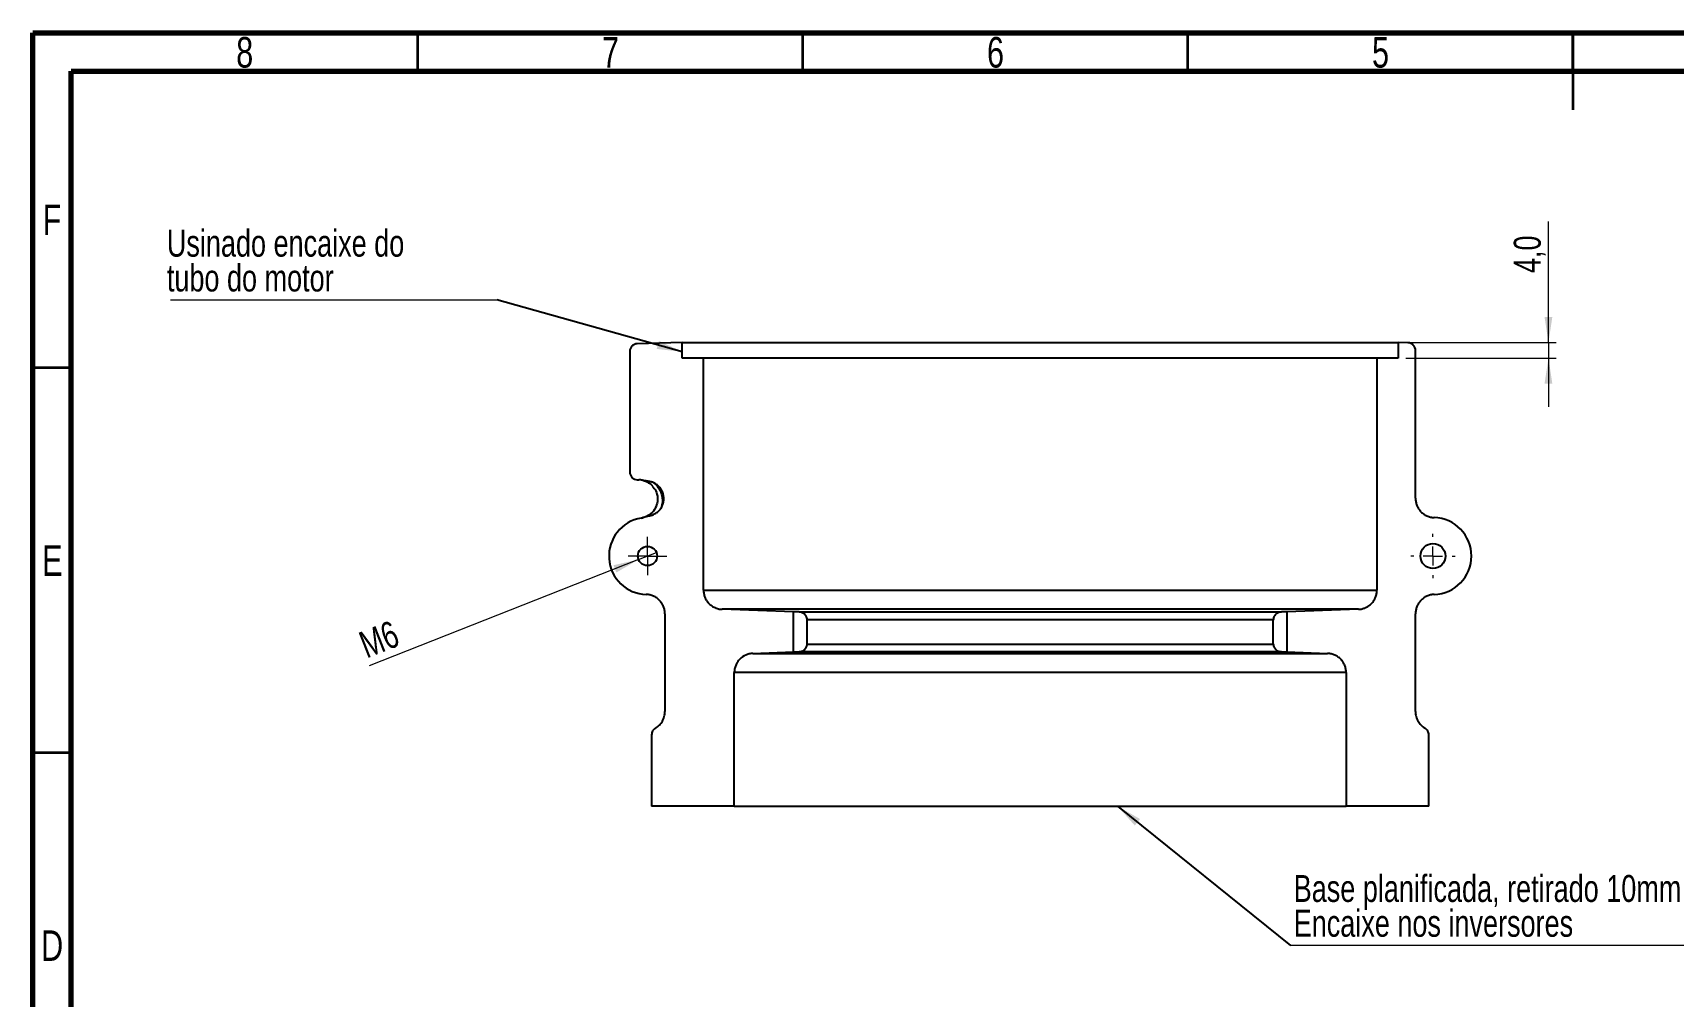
# Model space of a CAD drawing. Header units: millimetres. Extents: x 15 to 434, y 5 to 292.
# Drawn here: x 15 to 228, y 166.9 to 292 of the extents above; entities that cross this region are included whole.
import ezdxf

# ---------------------------------------------------------------- set-up
doc = ezdxf.new("R2010")
doc.units = ezdxf.units.MM
doc.styles.add('SLDTEXTSTYLE0', font='TXT', dxfattribs={"width": 0.75})
doc.dimstyles.new('SLDDIMSTYLE0', dxfattribs={"dimtxt": 3.5, "dimasz": 3.302, "dimexe": 0, "dimexo": 0.0625, "dimgap": 0.875, "dimtad": 1, "dimdec": 1, "dimlfac": 2, "dimrnd": 1e-09, "dimzin": 12, "dimdsep": 46, "dimtxsty": 'SLDTEXTSTYLE0', "dimblk1": 'NONE', "dimsah": 1, "dimcen": 0, "dimadec": 0, "dimazin": 3, "dimtfac": 1, "dimtdec": 1, "dimtmove": 0, "dimatfit": 3, "dimldrblk": 'NONE', "dimfxl": 1, "dimfrac": 2, "dimtolj": 1, "dimtzin": 12, "dimarcsym": 0})
doc.dimstyles.new('SLDDIMSTYLE1', dxfattribs={"dimtxt": 3.5, "dimasz": 3.302, "dimexe": 0, "dimexo": 0.0625, "dimgap": 0.875, "dimtad": 1, "dimdec": 1, "dimlfac": 2, "dimrnd": 1e-09, "dimzin": 12, "dimdsep": 46, "dimtxsty": 'SLDTEXTSTYLE0', "dimsah": 1, "dimcen": 0.09, "dimadec": 0, "dimazin": 3, "dimtfac": 1, "dimtdec": 1, "dimtmove": 0, "dimatfit": 0, "dimfxl": 1, "dimfrac": 2, "dimtolj": 1, "dimtzin": 12, "dimarcsym": 0})
doc.dimstyles.new('SLDDIMSTYLE2', dxfattribs={"dimtxt": 0.18, "dimasz": 3.302, "dimexe": 0, "dimexo": 0.0625, "dimgap": 0, "dimtad": 0, "dimtih": 1, "dimtoh": 1, "dimdec": 0, "dimrnd": 1e-09, "dimzin": 0, "dimdsep": 46, "dimtxsty": 'Standard', "dimsah": 1, "dimcen": 0.09, "dimadec": 0, "dimazin": 0, "dimtfac": 3.302, "dimtdec": 0, "dimtofl": 0, "dimtmove": 0, "dimatfit": 3, "dimfxl": 1, "dimfrac": 2, "dimtolj": 1, "dimtzin": 0, "dimarcsym": 0})

# ---------------------------------------------------------------- blocks, each defined once
blk = doc.blocks.new('_D')
at = {"color": 7, "linetype": 'Continuous', "lineweight": 18}
for q in [(95.99, 224.52), (58.7, 209.8)]:
    blk.add_line((93.66, 223.6), q, dxfattribs=at)
blk.add_solid([(93.66, 223.6), (90.41, 222.86), (90.78, 221.91)], dxfattribs=at)
at = {"color": 7, "linetype": 'Continuous', "lineweight": 18, "insert": (57.05, 213.99), "char_height": 3.5, "attachment_point": 1, "rotation": 21.5353, "style": 'SLDTEXTSTYLE0'}
blk.add_mtext('M6', dxfattribs=at)
blk = doc.blocks.new('_NONE')
blk = doc.blocks.new('_D_1')
at = {"color": 7, "linetype": 'Continuous', "lineweight": 18}
for p, q in [((211.83, 251.78), (211.83, 267.49)), ((193.31, 251.78), (212.83, 251.78)), ((211.83, 251.78), (211.83, 249.76)), ((193.31, 249.76), (212.83, 249.76)), ((211.83, 249.76), (211.83, 243.41))]:
    blk.add_line(p, q, dxfattribs=at)
for points in [[(211.83, 251.78), (212.33, 255.08), (211.32, 255.08)], [(211.83, 249.76), (211.32, 246.45), (212.33, 246.45)]]:
    blk.add_solid(points, dxfattribs=at)
at = {"color": 7, "linetype": 'Continuous', "lineweight": 18, "insert": (207.32, 260.8), "char_height": 3.5, "attachment_point": 1, "rotation": 90, "style": 'SLDTEXTSTYLE0'}
blk.add_mtext('4,0', dxfattribs=at)
blk = doc.blocks.new('SW_NOTE_2')
at = {"color": 0, "linetype": 'Continuous', "lineweight": 0}
blk.add_line((68.83, 0), (0, 0), dxfattribs=at)
at = {"color": 0, "linetype": 'Continuous', "lineweight": 0, "char_height": 3.5, "attachment_point": 1, "style": 'SLDTEXTSTYLE0'}
for s, insert in [('Base planificada, retirado 10mm', (0.43, 9.15)), ('Encaixe nos inversores', (0.43, 4.63))]:
    blk.add_mtext(s, dxfattribs=dict(at, insert=insert))
blk = doc.blocks.new('SW_NOTE_3')
at = {"color": 0, "linetype": 'Continuous', "lineweight": 0}
blk.add_line((-42.37, 0), (0, 0), dxfattribs=at)
at = {"color": 0, "linetype": 'Continuous', "lineweight": 0, "char_height": 3.5, "attachment_point": 1, "style": 'SLDTEXTSTYLE0'}
for s, insert in [('Usinado encaixe do', (-42.86, 9.11)), ('tubo do motor', (-42.86, 4.59))]:
    blk.add_mtext(s, dxfattribs=dict(at, insert=insert))
blk = doc.blocks.new('SW_CENTERMARKSYMBOL_0')
at = {"color": 0, "linetype": 'Continuous', "lineweight": 0}
for p, q in [((0, 2.5), (0, 2.875)), ((-2.5, 0), (-2.875, 0)), ((0, 0), (-1.25, 0)), ((0, 0), (0, 1.25)), ((0, 0), (0, -1.25)), ((0, 0), (1.25, 0)), ((2.5, 0), (2.875, 0)), ((0, -2.5), (0, -2.875))]:
    blk.add_line(p, q, dxfattribs=at)
blk = doc.blocks.new('SW_CENTERMARKSYMBOL_1')
at = {"color": 0, "linetype": 'Continuous', "lineweight": 0}
for p, q in [((0, 1.25), (0, 2.5)), ((-1.25, 0), (-2.5, 0)), ((0, 0), (-1.25, 0)), ((0, 0), (0, 1.25)), ((0, 0), (0, -1.25)), ((0, 0), (1.25, 0)), ((1.25, 0), (2.5, 0)), ((0, -1.25), (0, -2.5))]:
    blk.add_line(p, q, dxfattribs=at)

msp = doc.modelspace()

# ---------------------------------------------------------------- linework, layer by layer
at = {"color": 7, "linetype": 'Continuous', "lineweight": 70}
for p, q in [((15, 5), (15, 292)), ((15, 292), (415, 292)), ((20, 10), (20, 287)), ((20, 287), (410, 287))]:
    msp.add_line(p, q, dxfattribs=at)
at = {"color": 7, "linetype": 'Continuous', "lineweight": 35}
for p, q in [((65, 287), (65, 292)), ((115, 287), (115, 292)), ((165, 287), (165, 292)), ((215, 292), (215, 282)), ((215, 287), (215, 292)), ((20, 248.5), (15, 248.5)), ((20, 198.5), (15, 198.5))]:
    msp.add_line(p, q, dxfattribs=at)
at = {"color": 7, "linetype": 'Continuous', "lineweight": 25}
for p, q in [((99.344, 251.779), (93.505, 251.626)), ((99.344, 249.757), (99.344, 251.779)), ((99.344, 251.779), (192.31, 251.779)), ((192.31, 251.779), (192.31, 249.757)), ((193.587, 251.746), (192.31, 251.779)), ((92.531, 250.627), (92.531, 234.963)), ((102.095, 249.757), (99.344, 249.757)), ((102.095, 219.636), (102.095, 249.757)), ((189.559, 249.757), (102.095, 249.757)), ((189.559, 249.757), (189.559, 219.636)), ((192.31, 249.757), (189.559, 249.757)), ((194.561, 231.553), (194.561, 250.746)), ((93.496, 233.964), (93.703, 233.957)), ((102.095, 219.636), (189.559, 219.636)), ((97.093, 216.56), (97.093, 203.859)), ((113.788, 216.814), (104.508, 217.138)), ((187.145, 217.138), (104.508, 217.138)), ((113.788, 211.599), (113.788, 216.814)), ((114.502, 216.79), (177.152, 216.79)), ((115.556, 212.622), (115.556, 215.791)), ((176.098, 215.791), (115.556, 215.791)), ((176.098, 212.622), (176.098, 215.791)), ((187.145, 217.138), (177.866, 216.814)), ((177.866, 216.814), (177.866, 211.599)), ((194.561, 203.859), (194.561, 216.56)), ((108.51, 211.415), (113.788, 211.599)), ((108.51, 211.415), (183.143, 211.415)), ((177.152, 211.623), (114.502, 211.623)), ((115.556, 212.622), (176.098, 212.622)), ((177.866, 211.599), (183.143, 211.415)), ((106.096, 191.557), (106.096, 208.917)), ((185.557, 208.917), (106.096, 208.917)), ((185.557, 208.917), (185.557, 191.557)), ((95.36, 200.838), (95.36, 191.557)), ((196.293, 191.557), (196.293, 200.838)), ((106.096, 191.557), (95.36, 191.557)), ((106.096, 191.557), (185.557, 191.557)), ((196.293, 191.557), (185.557, 191.557))]:
    msp.add_line(p, q, dxfattribs=at)
at = {"color": 8, "linetype": 'Continuous', "lineweight": 25}
msp.add_line((93.705, 233.957), (93.703, 233.957), dxfattribs=at)
at = {"color": 7, "linetype": 'Continuous', "lineweight": 25}
for centre, radius in [((94.827, 224.057), 1.25), ((196.827, 224.057), 1.625)]:
    msp.add_circle(centre, radius, dxfattribs=at)
for centre, start, end in [((94.827, 224.057), 99.28965, 268.20632), ((196.827, 224.057), 271.79368, 88.20632)]:
    msp.add_arc(centre, 5, start, end, dxfattribs=at)
for points, knots in [([(93.505, 251.626), (93.44, 251.625), (93.376, 251.617), (93.251, 251.589), (93.189, 251.569), (93.071, 251.517), (93.015, 251.486), (92.91, 251.413), (92.86, 251.371), (92.77, 251.279), (92.73, 251.229), (92.659, 251.121), (92.629, 251.063), (92.557, 250.885), (92.531, 250.756), (92.531, 250.627)], [0, 0, 0, 0, 0.125, 0.125, 0.25, 0.25, 0.375, 0.375, 0.5, 0.5, 0.625, 0.625, 0.75, 0.75, 1, 1, 1, 1]), ([(194.561, 250.746), (194.561, 250.876), (194.536, 251.003), (194.463, 251.183), (194.433, 251.24), (194.363, 251.347), (194.322, 251.398), (194.232, 251.49), (194.183, 251.532), (194.077, 251.605), (194.02, 251.637), (193.844, 251.714), (193.715, 251.742), (193.587, 251.746)], [0, 0, 0, 0, 0.25, 0.25, 0.375, 0.375, 0.5, 0.5, 0.625, 0.625, 0.75, 0.75, 1, 1, 1, 1]), ([(92.531, 234.963), (92.531, 234.899), (92.537, 234.835), (92.561, 234.71), (92.58, 234.648), (92.628, 234.529), (92.657, 234.473), (92.727, 234.366), (92.767, 234.315), (92.856, 234.223), (92.904, 234.182), (93.009, 234.108), (93.065, 234.076), (93.24, 233.998), (93.367, 233.968), (93.496, 233.964)], [0, 0, 0, 0, 0.125, 0.125, 0.25, 0.25, 0.375, 0.375, 0.5, 0.5, 0.625, 0.625, 0.75, 0.75, 1, 1, 1, 1]), ([(95.546, 233.614), (95.51, 233.63), (95.473, 233.641), (95.397, 233.663), (95.36, 233.674), (95.246, 233.702), (95.169, 233.718), (94.938, 233.763), (94.783, 233.785), (94.59, 233.815), (94.551, 233.821), (94.474, 233.832), (94.434, 233.835), (94.357, 233.849), (94.32, 233.86), (94.244, 233.88), (94.206, 233.887), (94.014, 233.926), (93.86, 233.951), (93.703, 233.957)], [0, 0, 0, 0, 0.0625, 0.0625, 0.125, 0.125, 0.25, 0.25, 0.5, 0.5, 0.5625, 0.5625, 0.625, 0.625, 0.6875, 0.6875, 0.75, 0.75, 1, 1, 1, 1]), ([(95.447, 233.149), (95.616, 232.944), (95.98, 232.5), (96.179, 231.617), (96.071, 230.691), (95.628, 229.868), (94.923, 229.237), (94.327, 229.074), (94.03, 228.993)], [0, 0, 0, 0, 0.14698798, 0.31759051, 0.48819258, 0.6587951, 0.82939712, 1, 1, 1, 1]), ([(94.227, 233.875), (94.337, 233.847), (94.564, 233.787), (94.818, 233.668), (95.061, 233.519), (95.275, 233.357), (95.403, 233.217), (95.458, 233.158)], [0, 0, 0, 0, 0.24975177, 0.51480319, 0.69108644, 0.86780322, 1, 1, 1, 1]), ([(95.546, 233.615), (95.799, 233.449), (96.028, 233.228), (96.404, 232.709), (96.55, 232.412), (96.738, 231.785), (96.779, 231.456), (96.751, 230.816), (96.681, 230.505), (96.561, 230.228)], [0, 0, 0, 0, 0.25, 0.25, 0.5, 0.5, 0.75, 0.75, 1, 1, 1, 1]), ([(96.561, 230.228), (96.654, 230.369), (96.73, 230.518), (96.849, 230.831), (96.893, 230.997), (96.942, 231.328), (96.949, 231.495), (96.925, 231.833), (96.895, 231.998), (96.8, 232.319), (96.733, 232.476), (96.57, 232.769), (96.472, 232.905), (96.247, 233.156), (96.121, 233.269), (95.849, 233.464), (95.701, 233.548), (95.546, 233.615)], [0, 0, 0, 0, 0.125, 0.125, 0.25, 0.25, 0.375, 0.375, 0.5, 0.5, 0.625, 0.625, 0.75, 0.75, 0.875, 0.875, 1, 1, 1, 1]), ([(94.02, 228.991), (94.141, 229.009), (94.256, 229.046), (94.396, 229.101), (94.424, 229.113), (94.48, 229.137), (94.507, 229.151), (94.563, 229.174), (94.592, 229.183), (94.651, 229.195), (94.681, 229.202), (94.828, 229.238), (94.946, 229.263), (95.095, 229.292), (95.125, 229.298), (95.184, 229.308), (95.215, 229.31), (95.302, 229.336), (95.36, 229.353), (95.647, 229.455), (95.859, 229.568), (96.151, 229.785), (96.243, 229.865), (96.37, 229.994), (96.41, 230.038), (96.489, 230.13), (96.527, 230.177), (96.561, 230.228)], [0, 0, 0, 0, 0.125, 0.125, 0.15625, 0.15625, 0.1875, 0.1875, 0.21875, 0.21875, 0.25, 0.25, 0.375, 0.375, 0.40625, 0.40625, 0.4375, 0.4375, 0.5, 0.5, 0.75, 0.75, 0.875, 0.875, 0.9375, 0.9375, 1, 1, 1, 1]), ([(194.561, 231.553), (194.561, 231.391), (194.576, 231.232), (194.637, 230.919), (194.683, 230.763), (194.804, 230.465), (194.878, 230.324), (195.052, 230.056), (195.154, 229.928), (195.377, 229.699), (195.498, 229.595), (195.761, 229.411), (195.903, 229.332), (196.195, 229.202), (196.346, 229.152), (196.662, 229.08), (196.822, 229.059), (196.983, 229.054)], [0, 0, 0, 0, 0.125, 0.125, 0.25, 0.25, 0.375, 0.375, 0.5, 0.5, 0.625, 0.625, 0.75, 0.75, 0.875, 0.875, 1, 1, 1, 1]), ([(102.095, 219.636), (102.095, 219.476), (102.11, 219.315), (102.171, 219.002), (102.216, 218.849), (102.337, 218.55), (102.412, 218.408), (102.587, 218.138), (102.688, 218.012), (102.909, 217.783), (103.031, 217.679), (103.295, 217.495), (103.434, 217.417), (103.725, 217.287), (103.879, 217.236), (104.191, 217.164), (104.349, 217.143), (104.508, 217.138)], [0, 0, 0, 0, 0.125, 0.125, 0.25, 0.25, 0.375, 0.375, 0.5, 0.5, 0.625, 0.625, 0.75, 0.75, 0.875, 0.875, 1, 1, 1, 1]), ([(187.145, 217.138), (187.305, 217.143), (187.463, 217.164), (187.775, 217.236), (187.929, 217.287), (188.221, 217.417), (188.36, 217.495), (188.624, 217.681), (188.746, 217.785), (188.967, 218.014), (189.068, 218.14), (189.243, 218.41), (189.317, 218.551), (189.437, 218.847), (189.483, 219.003), (189.544, 219.317), (189.559, 219.476), (189.559, 219.636)], [0, 0, 0, 0, 0.125, 0.125, 0.25, 0.25, 0.375, 0.375, 0.5, 0.5, 0.625, 0.625, 0.75, 0.75, 0.875, 0.875, 1, 1, 1, 1]), ([(97.093, 216.56), (97.093, 216.722), (97.077, 216.881), (97.016, 217.194), (96.97, 217.35), (96.85, 217.648), (96.776, 217.789), (96.601, 218.057), (96.5, 218.185), (96.277, 218.414), (96.156, 218.518), (95.892, 218.702), (95.751, 218.781), (95.459, 218.911), (95.307, 218.961), (94.992, 219.033), (94.832, 219.054), (94.67, 219.059)], [0, 0, 0, 0, 0.125, 0.125, 0.25, 0.25, 0.375, 0.375, 0.5, 0.5, 0.625, 0.625, 0.75, 0.75, 0.875, 0.875, 1, 1, 1, 1]), ([(196.983, 219.059), (196.822, 219.054), (196.663, 219.033), (196.352, 218.963), (196.198, 218.912), (195.904, 218.782), (195.765, 218.704), (195.502, 218.521), (195.378, 218.416), (195.155, 218.186), (195.055, 218.061), (194.88, 217.793), (194.805, 217.649), (194.684, 217.353), (194.639, 217.2), (194.576, 216.882), (194.561, 216.722), (194.561, 216.56)], [0, 0, 0, 0, 0.125, 0.125, 0.25, 0.25, 0.375, 0.375, 0.5, 0.5, 0.625, 0.625, 0.75, 0.75, 0.875, 0.875, 1, 1, 1, 1]), ([(115.556, 215.791), (115.556, 215.874), (115.544, 215.954), (115.502, 216.108), (115.472, 216.178), (115.399, 216.308), (115.357, 216.365), (115.267, 216.467), (115.218, 216.512), (115.066, 216.63), (114.958, 216.687), (114.733, 216.766), (114.618, 216.786), (114.502, 216.79)], [0, 0, 0, 0, 0.125, 0.125, 0.25, 0.25, 0.375, 0.375, 0.5, 0.5, 0.75, 0.75, 1, 1, 1, 1]), ([(177.152, 216.79), (177.035, 216.786), (176.922, 216.765), (176.699, 216.688), (176.588, 216.631), (176.386, 216.474), (176.291, 216.373), (176.183, 216.18), (176.152, 216.109), (176.11, 215.956), (176.098, 215.874), (176.098, 215.791)], [0, 0, 0, 0, 0.25, 0.25, 0.5, 0.5, 0.75, 0.75, 0.875, 0.875, 1, 1, 1, 1]), ([(108.51, 211.415), (108.351, 211.409), (108.193, 211.389), (107.879, 211.317), (107.727, 211.266), (107.291, 211.072), (107.022, 210.884), (106.686, 210.537), (106.587, 210.412), (106.413, 210.145), (106.338, 210.001), (106.218, 209.704), (106.173, 209.551), (106.112, 209.238), (106.096, 209.076), (106.096, 208.917)], [0, 0, 0, 0, 0.125, 0.125, 0.25, 0.25, 0.5, 0.5, 0.625, 0.625, 0.75, 0.75, 0.875, 0.875, 1, 1, 1, 1]), ([(114.502, 211.623), (114.618, 211.627), (114.732, 211.648), (114.955, 211.725), (115.065, 211.782), (115.268, 211.939), (115.362, 212.041), (115.471, 212.233), (115.501, 212.304), (115.544, 212.457), (115.556, 212.539), (115.556, 212.622)], [0, 0, 0, 0, 0.25, 0.25, 0.5, 0.5, 0.75, 0.75, 0.875, 0.875, 1, 1, 1, 1]), ([(176.098, 212.622), (176.098, 212.539), (176.109, 212.459), (176.152, 212.305), (176.182, 212.235), (176.255, 212.105), (176.296, 212.048), (176.386, 211.946), (176.436, 211.901), (176.587, 211.783), (176.695, 211.726), (176.921, 211.648), (177.035, 211.627), (177.152, 211.623)], [0, 0, 0, 0, 0.125, 0.125, 0.25, 0.25, 0.375, 0.375, 0.5, 0.5, 0.75, 0.75, 1, 1, 1, 1]), ([(185.557, 208.917), (185.557, 209.076), (185.542, 209.235), (185.481, 209.55), (185.435, 209.705), (185.315, 210.001), (185.242, 210.143), (185.066, 210.414), (184.966, 210.539), (184.744, 210.768), (184.621, 210.873), (184.358, 211.057), (184.219, 211.135), (183.927, 211.265), (183.773, 211.317), (183.461, 211.389), (183.303, 211.409), (183.143, 211.415)], [0, 0, 0, 0, 0.125, 0.125, 0.25, 0.25, 0.375, 0.375, 0.5, 0.5, 0.625, 0.625, 0.75, 0.75, 0.875, 0.875, 1, 1, 1, 1]), ([(95.855, 201.7), (96.044, 201.811), (96.215, 201.944), (96.444, 202.175), (96.517, 202.258), (96.648, 202.431), (96.708, 202.522), (96.815, 202.709), (96.863, 202.806), (96.946, 203.008), (96.981, 203.112), (97.064, 203.426), (97.093, 203.64), (97.093, 203.859)], [0, 0, 0, 0, 0.25, 0.25, 0.375, 0.375, 0.5, 0.5, 0.625, 0.625, 0.75, 0.75, 1, 1, 1, 1]), ([(194.561, 203.859), (194.561, 203.64), (194.589, 203.425), (194.673, 203.111), (194.708, 203.006), (194.791, 202.805), (194.839, 202.708), (194.946, 202.521), (195.006, 202.43), (195.139, 202.256), (195.21, 202.174), (195.439, 201.944), (195.609, 201.811), (195.798, 201.7)], [0, 0, 0, 0, 0.25, 0.25, 0.375, 0.375, 0.5, 0.5, 0.625, 0.625, 0.75, 0.75, 1, 1, 1, 1]), ([(95.855, 201.7), (95.781, 201.657), (95.711, 201.603), (95.589, 201.48), (95.537, 201.411), (95.45, 201.26), (95.417, 201.18), (95.372, 201.012), (95.36, 200.925), (95.36, 200.838)], [0, 0, 0, 0, 0.25, 0.25, 0.5, 0.5, 0.75, 0.75, 1, 1, 1, 1]), ([(196.293, 200.838), (196.293, 200.925), (196.282, 201.011), (196.237, 201.178), (196.204, 201.26), (196.118, 201.41), (196.064, 201.48), (195.942, 201.603), (195.874, 201.656), (195.798, 201.7)], [0, 0, 0, 0, 0.25, 0.25, 0.5, 0.5, 0.75, 0.75, 1, 1, 1, 1])]:
    msp.add_open_spline(points, degree=3, knots=knots, dxfattribs=at)
for points in [[(114.502, 216.79), (114.264, 216.798), (114.026, 216.806), (113.788, 216.814)], [(177.866, 216.814), (177.628, 216.806), (177.39, 216.798), (177.152, 216.79)], [(113.788, 211.599), (114.026, 211.607), (114.264, 211.615), (114.502, 211.623)], [(177.152, 211.623), (177.39, 211.615), (177.628, 211.607), (177.866, 211.599)]]:
    msp.add_open_spline(points, degree=3, dxfattribs=at)

# ---------------------------------------------------------------- block references
at = {"color": 7, "linetype": 'Continuous', "lineweight": 0}
for name, p in [('SW_NOTE_3', (75.268, 257.321)), ('SW_CENTERMARKSYMBOL_1', (94.827, 224.057)), ('SW_CENTERMARKSYMBOL_0', (196.827, 224.057)), ('SW_NOTE_2', (178.314, 173.488))]:
    msp.add_blockref(name, p, dxfattribs=at)

# ---------------------------------------------------------------- texts
at = {"color": 7, "linetype": 'Continuous', "lineweight": 0, "char_height": 3.969, "attachment_point": 2, "style": 'SLDTEXTSTYLE0'}
for s, insert in [('8', (42.518, 291.453)), ('7', (90.018, 291.453)), ('6', (140.018, 291.453)), ('5', (190.018, 291.453)), ('F', (17.495, 269.703)), ('E', (17.534, 225.453)), ('D', (17.511, 175.453))]:
    msp.add_mtext(s, dxfattribs=dict(at, insert=insert))

# ---------------------------------------------------------------- dimensions: what is measured, and where the dimension line sits
at = {"color": 7, "linetype": 'Continuous', "lineweight": 18}
dim = msp.add_linear_dim(base=(211.827, 249.757), p1=(192.31, 251.779), p2=(192.31, 249.757), angle=90, dimstyle='SLDDIMSTYLE1', dxfattribs=at)
dim.commit()
dim.dimension.update_dxf_attribs({"geometry": '_D_1', "text_midpoint": (211.827, 264.145), "dimtype": 160})
dim = msp.add_diameter_dim_2p(p1=(95.99, 224.515), p2=(93.664, 223.598), text='M6', dimstyle='SLDDIMSTYLE0', override={"dimpost": '<>'}, dxfattribs=at)
dim.commit()
dim.dimension.update_dxf_attribs({"geometry": '_D', "text_midpoint": (61.715, 210.99), "dimtype": 163})

# ---------------------------------------------------------------- leaders
at = {"color": 7, "linetype": 'Continuous', "lineweight": 0}
for points in [[(99.344, 250.579), (75.268, 257.321)], [(155.876, 191.557), (178.314, 173.488)]]:
    msp.add_leader(points, dimstyle='SLDDIMSTYLE2', dxfattribs=at)

doc.saveas('drawing.dxf')
